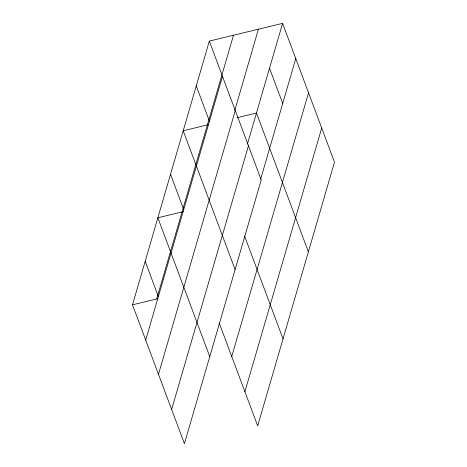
<?xml version="1.0" encoding="UTF-8"?>
<svg xmlns="http://www.w3.org/2000/svg" width="467" height="467" viewBox="0 0 467 467"><rect width="100%" height="100%" fill="white"/><g stroke="black" fill="none" stroke-linecap="round" stroke-linejoin="round"><path stroke-width="0.7" d="M209.315 41.108L261.222 179.929L184.412 443.65L132.511 304.828L209.315 41.108L282.588 23.35L334.489 162.172L257.685 425.892L219.221 323.024M156.69 298.968L233.494 35.247M145.698 340.099L222.508 76.378M234.743 110.469L258.409 29.211M158.476 374.271L235.28 110.551M247.417 144.099L282.588 23.35M171.64 409.477L248.444 145.757M260.604 179.369L295.774 58.62M231.743 356.514L308.547 92.793M244.906 391.72L321.71 127.999M208.767 124.578L183.204 130.772L235.105 269.593M237.131 117.702L256.471 113.014L308.372 251.836M183.42 211.604L157.858 217.803L209.759 356.625M132.511 304.828L158.074 298.635M269.529 68.182L282.716 103.452M196.263 85.94L209.45 121.21M244.568 235.998L283.025 338.867M170.531 174.284L183.718 209.56M145.184 261.316L158.371 296.586"/></g></svg>
